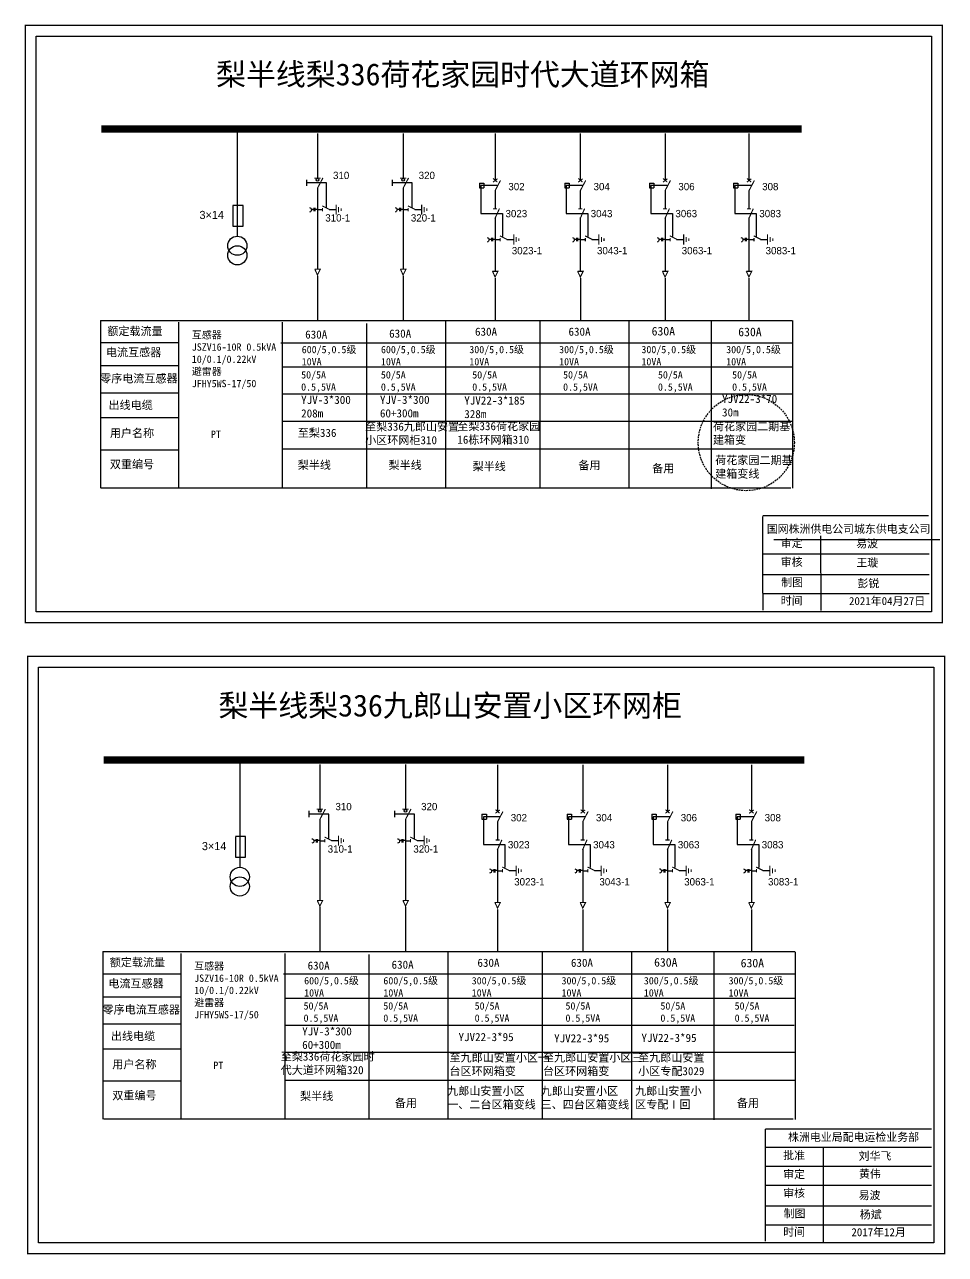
# Model space of a CAD drawing. Extents: x -1414 to -1025, y -1773 to -1515.
# Drawn here: x -1413.4 to -1287.4, y -1683.7 to -1515.5 of the extents above; entities that cross this region are included whole.
import ezdxf

# ---------------------------------------------------------------- set-up
doc = ezdxf.new("R2010")
doc.units = 0
doc.header["$LTSCALE"] = 0.774411
for name, pattern in [('ACAD_ISO02W100', [15, 12, -3]), ('CENTER', [50.8, 31.75, -6.35, 6.35, -6.35]), ('DASHED', [0.45, 0.3, -0.15])]:
    doc.linetypes.add(name, pattern=pattern)
doc.layers.get('0').update_dxf_attribs({"linetype": 'CONTINUOUS'})
doc.layers.add('2', color=7, linetype='CONTINUOUS')
doc.styles.add('hztxt_txtstyle_0.00_0_0', font='simkai.ttf')
doc.styles.add('hztxt_txtstyle_1.80_0_0', font='', dxfattribs={"height": 1.8, "bigfont": 'hztxt.shx'})
doc.styles.add('hztxt_txtstyle_2.70_0_0', font='', dxfattribs={"height": 2.7, "bigfont": 'hztxt.shx'})
doc.styles.add('字体', font='simkai_0.ttf', dxfattribs={"height": 2.5})
doc.styles.get('hztxt_txtstyle_1.80_0_0').set_extended_font_data('hztxt')
doc.styles.get('hztxt_txtstyle_2.70_0_0').set_extended_font_data('hztxt')

# ---------------------------------------------------------------- blocks, each defined once
blk = doc.blocks.new('JD')
for points in [[(-2, 0.2), (-2, -0.2), (2, 0.2), (2, -0.2)], [(1, -1.2), (1, -0.8), (-1, -1.2), (-1, -0.8)], [(-0.5, -1.8), (-0.5, -2.2), (0.5, -1.8), (0.5, -2.2)]]:
    blk.add_trace(points)

msp = doc.modelspace()

# ---------------------------------------------------------------- linework, layer by layer
at = {"color": 0}
for p, q in [((-1384.26, -1529.7), (-1384.26, -1544.38)), ((-1373.29, -1530.34), (-1373.29, -1536.45)), ((-1361.57, -1530.34), (-1361.57, -1536.45)), ((-1348.99, -1530.37), (-1348.99, -1536.79)), ((-1337.33, -1530.37), (-1337.33, -1536.79)), ((-1325.73, -1530.37), (-1325.73, -1536.79)), ((-1314.25, -1530.37), (-1314.25, -1536.79)), ((-1351.12, -1537.13), (-1350.52, -1537.13)), ((-1351.12, -1537.13), (-1351.12, -1537.8)), ((-1350.52, -1537.13), (-1350.52, -1537.8)), ((-1339.46, -1537.13), (-1338.86, -1537.13)), ((-1339.46, -1537.13), (-1339.46, -1537.8)), ((-1338.86, -1537.13), (-1338.86, -1537.8)), ((-1327.86, -1537.13), (-1327.26, -1537.13)), ((-1327.86, -1537.13), (-1327.86, -1537.8)), ((-1327.26, -1537.13), (-1327.26, -1537.8)), ((-1316.38, -1537.13), (-1315.78, -1537.13)), ((-1316.38, -1537.13), (-1316.38, -1537.8)), ((-1315.78, -1537.13), (-1315.78, -1537.8)), ((-1373.29, -1537.81), (-1373.29, -1548.91)), ((-1361.57, -1537.81), (-1361.57, -1548.91)), ((-1351.12, -1537.8), (-1350.52, -1537.8)), ((-1348.99, -1538.15), (-1348.99, -1540.62)), ((-1339.46, -1537.8), (-1338.86, -1537.8)), ((-1337.33, -1538.15), (-1337.33, -1540.62)), ((-1327.86, -1537.8), (-1327.26, -1537.8)), ((-1325.73, -1538.15), (-1325.73, -1540.62)), ((-1316.38, -1537.8), (-1315.78, -1537.8)), ((-1314.25, -1538.15), (-1314.25, -1540.62)), ((-1373.29, -1540.76), (-1372.6, -1540.76)), ((-1371.7, -1540.74), (-1370.76, -1540.74)), ((-1361.57, -1540.76), (-1360.88, -1540.76)), ((-1359.98, -1540.74), (-1359.04, -1540.74)), ((-1348.99, -1541.86), (-1348.99, -1549.17)), ((-1337.33, -1541.86), (-1337.33, -1549.17)), ((-1325.73, -1541.86), (-1325.73, -1549.17)), ((-1314.25, -1541.86), (-1314.25, -1549.17)), ((-1348.99, -1544.86), (-1348.29, -1544.86)), ((-1347.39, -1544.84), (-1346.45, -1544.84)), ((-1337.33, -1544.86), (-1336.64, -1544.86)), ((-1335.73, -1544.84), (-1334.79, -1544.84)), ((-1325.73, -1544.86), (-1325.04, -1544.86)), ((-1324.14, -1544.84), (-1323.19, -1544.84)), ((-1314.25, -1544.86), (-1313.56, -1544.86)), ((-1312.66, -1544.84), (-1311.72, -1544.84)), ((-1392.22, -1559.01), (-1402.92, -1559.01)), ((-1392.26, -1562.16), (-1402.96, -1562.16)), ((-1392.26, -1565.88), (-1402.96, -1565.88)), ((-1392.3, -1569.27), (-1403, -1569.27)), ((-1392.26, -1573.68), (-1402.96, -1573.68)), ((-1383.93, -1616.02), (-1383.93, -1630.71)), ((-1372.96, -1616.66), (-1372.96, -1622.78)), ((-1361.24, -1616.66), (-1361.24, -1622.78)), ((-1348.65, -1616.7), (-1348.65, -1623.11)), ((-1337, -1616.7), (-1337, -1623.11)), ((-1325.4, -1616.7), (-1325.4, -1623.11)), ((-1313.92, -1616.7), (-1313.92, -1623.11)), ((-1372.96, -1624.14), (-1372.96, -1635.24)), ((-1361.24, -1624.14), (-1361.24, -1635.24)), ((-1350.78, -1623.46), (-1350.18, -1623.46)), ((-1350.78, -1623.46), (-1350.78, -1624.13)), ((-1350.78, -1624.13), (-1350.18, -1624.13)), ((-1350.18, -1623.46), (-1350.18, -1624.13)), ((-1348.65, -1624.48), (-1348.65, -1626.95)), ((-1339.13, -1623.46), (-1338.53, -1623.46)), ((-1339.13, -1623.46), (-1339.13, -1624.13)), ((-1339.13, -1624.13), (-1338.53, -1624.13)), ((-1338.53, -1623.46), (-1338.53, -1624.13)), ((-1337, -1624.48), (-1337, -1626.95)), ((-1327.53, -1623.46), (-1326.93, -1623.46)), ((-1327.53, -1623.46), (-1327.53, -1624.13)), ((-1327.53, -1624.13), (-1326.93, -1624.13)), ((-1326.93, -1623.46), (-1326.93, -1624.13)), ((-1325.4, -1624.48), (-1325.4, -1626.95)), ((-1316.05, -1623.46), (-1315.45, -1623.46)), ((-1316.05, -1623.46), (-1316.05, -1624.13)), ((-1316.05, -1624.13), (-1315.45, -1624.13)), ((-1315.45, -1623.46), (-1315.45, -1624.13)), ((-1313.92, -1624.48), (-1313.92, -1626.95)), ((-1372.96, -1627.09), (-1372.27, -1627.09)), ((-1371.37, -1627.07), (-1370.43, -1627.07)), ((-1361.24, -1627.09), (-1360.55, -1627.09)), ((-1359.65, -1627.07), (-1358.71, -1627.07)), ((-1348.65, -1628.19), (-1348.65, -1635.5)), ((-1337, -1628.19), (-1337, -1635.5)), ((-1325.4, -1628.19), (-1325.4, -1635.5)), ((-1313.92, -1628.19), (-1313.92, -1635.5)), ((-1348.65, -1631.19), (-1347.96, -1631.19)), ((-1347.06, -1631.17), (-1346.12, -1631.17)), ((-1337, -1631.19), (-1336.3, -1631.19)), ((-1335.4, -1631.17), (-1334.46, -1631.17)), ((-1325.4, -1631.19), (-1324.71, -1631.19)), ((-1323.8, -1631.17), (-1322.86, -1631.17)), ((-1313.92, -1631.19), (-1313.23, -1631.19)), ((-1312.33, -1631.17), (-1311.39, -1631.17)), ((-1391.88, -1645.34), (-1402.59, -1645.34)), ((-1391.93, -1648.49), (-1402.63, -1648.49)), ((-1391.93, -1652.2), (-1402.63, -1652.2)), ((-1391.97, -1655.59), (-1402.67, -1655.59)), ((-1391.93, -1660), (-1402.63, -1660))]:
    msp.add_line(p, q, dxfattribs=at)
at = {"color": 0, "linetype": 'ACAD_ISO02W100'}
for p, q in [((-1348.69, -1537.48), (-1350.93, -1537.48)), ((-1350.93, -1537.48), (-1350.93, -1541.29)), ((-1337.03, -1537.48), (-1339.27, -1537.48)), ((-1339.27, -1537.48), (-1339.27, -1541.29)), ((-1325.43, -1537.48), (-1327.67, -1537.48)), ((-1327.67, -1537.48), (-1327.67, -1541.29)), ((-1313.95, -1537.48), (-1316.19, -1537.48)), ((-1316.19, -1537.48), (-1316.19, -1541.29)), ((-1350.93, -1541.29), (-1347.97, -1541.29)), ((-1347.97, -1541.29), (-1347.97, -1544.43)), ((-1339.27, -1541.29), (-1336.31, -1541.29)), ((-1336.31, -1541.29), (-1336.31, -1544.43)), ((-1327.67, -1541.29), (-1324.71, -1541.29)), ((-1324.71, -1541.29), (-1324.71, -1544.43)), ((-1316.19, -1541.29), (-1313.24, -1541.29)), ((-1313.24, -1541.29), (-1313.24, -1544.43)), ((-1348.35, -1623.81), (-1350.59, -1623.81)), ((-1350.59, -1623.81), (-1350.59, -1627.62)), ((-1336.7, -1623.81), (-1338.94, -1623.81)), ((-1338.94, -1623.81), (-1338.94, -1627.62)), ((-1325.1, -1623.81), (-1327.34, -1623.81)), ((-1327.34, -1623.81), (-1327.34, -1627.62)), ((-1313.62, -1623.81), (-1315.86, -1623.81)), ((-1315.86, -1623.81), (-1315.86, -1627.62)), ((-1350.59, -1627.62), (-1347.64, -1627.62)), ((-1347.64, -1627.62), (-1347.64, -1630.76)), ((-1338.94, -1627.62), (-1335.98, -1627.62)), ((-1335.98, -1627.62), (-1335.98, -1630.76)), ((-1327.34, -1627.62), (-1324.38, -1627.62)), ((-1324.38, -1627.62), (-1324.38, -1630.76)), ((-1315.86, -1627.62), (-1312.91, -1627.62)), ((-1312.91, -1627.62), (-1312.91, -1630.76))]:
    msp.add_line(p, q, dxfattribs=at)
at = {"color": 0, "linetype": 'CENTER'}
for p, q in [((-1373.29, -1549.81), (-1373.29, -1555.95)), ((-1361.57, -1549.81), (-1361.57, -1555.95)), ((-1348.98, -1550.15), (-1348.98, -1555.91)), ((-1337.32, -1550.15), (-1337.32, -1555.91)), ((-1325.73, -1550.15), (-1325.73, -1555.91)), ((-1314.25, -1550.15), (-1314.25, -1555.91)), ((-1372.96, -1636.14), (-1372.96, -1642.27)), ((-1361.24, -1636.14), (-1361.24, -1642.27)), ((-1348.65, -1636.48), (-1348.65, -1642.24)), ((-1336.99, -1636.48), (-1336.99, -1642.24)), ((-1325.39, -1636.48), (-1325.39, -1642.24)), ((-1313.92, -1636.48), (-1313.92, -1642.24))]:
    msp.add_line(p, q, dxfattribs=at)
at = {"color": 0, "linetype": 'Continuous'}
for p, q in [((-1402.98, -1555.93), (-1308.32, -1555.93)), ((-1402.94, -1578.87), (-1402.94, -1555.93)), ((-1308.27, -1555.95), (-1308.27, -1578.89)), ((-1392.31, -1556.18), (-1392.31, -1578.87)), ((-1378.11, -1556.18), (-1378.11, -1578.87)), ((-1366.59, -1556.33), (-1366.59, -1578.86)), ((-1355.76, -1555.98), (-1355.76, -1578.87)), ((-1342.87, -1555.98), (-1342.87, -1578.87)), ((-1330.67, -1555.99), (-1330.67, -1578.89)), ((-1319.4, -1556.07), (-1319.4, -1578.96)), ((-1378.28, -1559), (-1308.29, -1559)), ((-1378.11, -1562.29), (-1308.27, -1562.29)), ((-1378.11, -1565.97), (-1308.38, -1565.97)), ((-1378.11, -1569.7), (-1308.19, -1569.7)), ((-1378.11, -1573.5), (-1308.29, -1573.5)), ((-1308.53, -1578.87), (-1402.87, -1578.87)), ((-1310.86, -1585.87), (-1288.11, -1585.87)), ((-1304.48, -1585.37), (-1304.43, -1595.62)), ((-1312.33, -1587.87), (-1289.58, -1587.87)), ((-1312.33, -1590.7), (-1289.58, -1590.7)), ((-1312.33, -1593.29), (-1289.58, -1593.29)), ((-1402.65, -1642.26), (-1307.99, -1642.26)), ((-1402.61, -1665.2), (-1402.61, -1642.26)), ((-1391.98, -1642.51), (-1391.98, -1665.2)), ((-1377.77, -1642.51), (-1377.77, -1665.2)), ((-1366.26, -1642.66), (-1366.26, -1665.18)), ((-1355.43, -1642.3), (-1355.43, -1665.2)), ((-1342.54, -1642.3), (-1342.54, -1665.2)), ((-1330.33, -1642.32), (-1330.33, -1665.21)), ((-1319.07, -1642.4), (-1319.07, -1665.29)), ((-1307.93, -1642.27), (-1307.93, -1665.22)), ((-1377.95, -1645.32), (-1307.96, -1645.32)), ((-1377.77, -1648.62), (-1307.93, -1648.62)), ((-1377.77, -1652.3), (-1308.05, -1652.3)), ((-1377.77, -1656.03), (-1307.86, -1656.03)), ((-1377.77, -1659.83), (-1307.96, -1659.83)), ((-1308.2, -1665.2), (-1402.54, -1665.2)), ((-1312, -1669.01), (-1289.25, -1669.01)), ((-1304.1, -1669.01), (-1304.1, -1681.94)), ((-1312, -1671.61), (-1289.25, -1671.61)), ((-1312, -1674.2), (-1289.25, -1674.2)), ((-1312, -1677.02), (-1289.25, -1677.02)), ((-1312, -1679.62), (-1289.25, -1679.62))]:
    msp.add_line(p, q, dxfattribs=at)
at = {"color": 0, "linetype": 'Continuous', "const_width": 0.182}
for points in [[(-1413.27, -1515.55), (-1287.79, -1515.55), (-1287.79, -1597.26), (-1413.27, -1597.26)], [(-1412.94, -1601.88), (-1287.46, -1601.88), (-1287.46, -1683.58), (-1412.94, -1683.58)]]:
    msp.add_lwpolyline(points, close=True, dxfattribs=at)
at = {"color": 0, "linetype": 'Continuous'}
for points in [[(-1411.8, -1517.03), (-1289.27, -1517.03), (-1289.27, -1595.78), (-1411.8, -1595.78)], [(-1411.46, -1603.36), (-1288.93, -1603.36), (-1288.93, -1682.11), (-1411.46, -1682.11)]]:
    msp.add_lwpolyline(points, close=True, dxfattribs=at)
at = {"color": 0}
for points, const_width in [([(-1402.87, -1529.73), (-1307.02, -1529.73)], 0.998), ([(-1373.73, -1536.47), (-1372.85, -1536.47)], 0.15), ([(-1373.29, -1537.85), (-1372.54, -1536.43)], 0.15), ([(-1362.01, -1536.47), (-1361.13, -1536.47)], 0.15), ([(-1361.57, -1537.85), (-1360.82, -1536.43)], 0.15), ([(-1349.26, -1536.51), (-1348.68, -1537)], 0.15), ([(-1349.27, -1537.01), (-1348.66, -1536.55)], 0.15), ([(-1348.99, -1538.19), (-1348.24, -1536.77)], 0.15), ([(-1337.61, -1537.01), (-1337, -1536.55)], 0.15), ([(-1337.61, -1536.51), (-1337.02, -1537)], 0.15), ([(-1337.33, -1538.19), (-1336.58, -1536.77)], 0.15), ([(-1326.01, -1537.01), (-1325.41, -1536.55)], 0.15), ([(-1326.01, -1536.51), (-1325.42, -1537)], 0.15), ([(-1325.73, -1538.19), (-1324.98, -1536.77)], 0.15), ([(-1314.53, -1536.51), (-1313.95, -1537)], 0.15), ([(-1314.54, -1537.01), (-1313.93, -1536.55)], 0.15), ([(-1314.25, -1538.19), (-1313.5, -1536.77)], 0.15), ([(-1372.64, -1540.26), (-1371.64, -1540.76)], 0.15), ([(-1372.6, -1540.53), (-1372.6, -1540.99)], 0.15), ([(-1360.92, -1540.26), (-1359.92, -1540.76)], 0.15), ([(-1360.88, -1540.53), (-1360.88, -1540.99)], 0.15), ([(-1349.25, -1540.66), (-1348.7, -1540.66)], 0.15), ([(-1349.02, -1542.04), (-1348.39, -1540.63)], 0.15), ([(-1337.6, -1540.66), (-1337.04, -1540.66)], 0.15), ([(-1337.36, -1542.04), (-1336.73, -1540.63)], 0.15), ([(-1326, -1540.66), (-1325.44, -1540.66)], 0.15), ([(-1325.76, -1542.04), (-1325.13, -1540.63)], 0.15), ([(-1314.52, -1540.66), (-1313.97, -1540.66)], 0.15), ([(-1314.28, -1542.04), (-1313.65, -1540.63)], 0.15), ([(-1348.33, -1544.36), (-1347.33, -1544.86)], 0.15), ([(-1348.29, -1544.63), (-1348.29, -1545.09)], 0.15), ([(-1336.67, -1544.36), (-1335.68, -1544.86)], 0.15), ([(-1336.64, -1544.63), (-1336.64, -1545.09)], 0.15), ([(-1325.08, -1544.36), (-1324.08, -1544.86)], 0.15), ([(-1325.04, -1544.63), (-1325.04, -1545.09)], 0.15), ([(-1313.6, -1544.36), (-1312.6, -1544.86)], 0.15), ([(-1313.56, -1544.63), (-1313.56, -1545.09)], 0.15), ([(-1373.66, -1548.93), (-1372.9, -1548.93), (-1373.29, -1549.71), (-1373.65, -1548.92)], 0.15), ([(-1361.94, -1548.93), (-1361.18, -1548.93), (-1361.57, -1549.71), (-1361.93, -1548.92)], 0.15), ([(-1349.35, -1549.21), (-1348.59, -1549.21), (-1348.98, -1549.99), (-1349.34, -1549.2)], 0.15), ([(-1337.7, -1549.21), (-1336.93, -1549.21), (-1337.32, -1549.99), (-1337.69, -1549.2)], 0.15), ([(-1326.1, -1549.21), (-1325.34, -1549.21), (-1325.73, -1549.99), (-1326.09, -1549.2)], 0.15), ([(-1314.62, -1549.21), (-1313.86, -1549.21), (-1314.25, -1549.99), (-1314.61, -1549.2)], 0.15), ([(-1402.53, -1616.06), (-1306.69, -1616.06)], 0.998), ([(-1373.4, -1622.79), (-1372.52, -1622.79)], 0.15), ([(-1372.96, -1624.18), (-1372.21, -1622.76)], 0.15), ([(-1361.68, -1622.79), (-1360.8, -1622.79)], 0.15), ([(-1361.24, -1624.18), (-1360.49, -1622.76)], 0.15), ([(-1348.93, -1622.84), (-1348.35, -1623.33)], 0.15), ([(-1348.94, -1623.34), (-1348.33, -1622.88)], 0.15), ([(-1348.65, -1624.51), (-1347.9, -1623.09)], 0.15), ([(-1337.28, -1623.34), (-1336.67, -1622.88)], 0.15), ([(-1337.27, -1622.84), (-1336.69, -1623.33)], 0.15), ([(-1337, -1624.51), (-1336.25, -1623.09)], 0.15), ([(-1325.68, -1623.34), (-1325.07, -1622.88)], 0.15), ([(-1325.68, -1622.84), (-1325.09, -1623.33)], 0.15), ([(-1325.4, -1624.51), (-1324.65, -1623.09)], 0.15), ([(-1314.2, -1622.84), (-1313.61, -1623.33)], 0.15), ([(-1314.21, -1623.34), (-1313.6, -1622.88)], 0.15), ([(-1313.92, -1624.51), (-1313.17, -1623.09)], 0.15), ([(-1372.31, -1626.59), (-1371.31, -1627.09)], 0.15), ([(-1360.59, -1626.59), (-1359.59, -1627.09)], 0.15), ([(-1372.27, -1626.86), (-1372.27, -1627.32)], 0.15), ([(-1360.55, -1626.86), (-1360.55, -1627.32)], 0.15), ([(-1348.92, -1626.99), (-1348.37, -1626.99)], 0.15), ([(-1348.68, -1628.37), (-1348.05, -1626.96)], 0.15), ([(-1337.26, -1626.99), (-1336.71, -1626.99)], 0.15), ([(-1337.03, -1628.37), (-1336.4, -1626.96)], 0.15), ([(-1325.67, -1626.99), (-1325.11, -1626.99)], 0.15), ([(-1325.43, -1628.37), (-1324.8, -1626.96)], 0.15), ([(-1314.19, -1626.99), (-1313.63, -1626.99)], 0.15), ([(-1313.95, -1628.37), (-1313.32, -1626.96)], 0.15), ([(-1348, -1630.69), (-1347, -1631.19)], 0.15), ([(-1347.96, -1630.96), (-1347.96, -1631.42)], 0.15), ([(-1336.34, -1630.69), (-1335.34, -1631.19)], 0.15), ([(-1336.3, -1630.96), (-1336.3, -1631.42)], 0.15), ([(-1324.74, -1630.69), (-1323.75, -1631.19)], 0.15), ([(-1324.71, -1630.96), (-1324.71, -1631.42)], 0.15), ([(-1313.27, -1630.69), (-1312.27, -1631.19)], 0.15), ([(-1313.23, -1630.96), (-1313.23, -1631.42)], 0.15), ([(-1373.33, -1635.26), (-1372.57, -1635.26), (-1372.96, -1636.03), (-1373.32, -1635.25)], 0.15), ([(-1361.61, -1635.26), (-1360.85, -1635.26), (-1361.24, -1636.03), (-1361.6, -1635.25)], 0.15), ([(-1349.02, -1635.54), (-1348.26, -1635.54), (-1348.65, -1636.31), (-1349.01, -1635.53)], 0.15), ([(-1337.36, -1635.54), (-1336.6, -1635.54), (-1336.99, -1636.31), (-1337.35, -1635.53)], 0.15), ([(-1325.77, -1635.54), (-1325, -1635.54), (-1325.39, -1636.31), (-1325.76, -1635.53)], 0.15), ([(-1314.29, -1635.54), (-1313.53, -1635.54), (-1313.92, -1636.31), (-1314.28, -1635.53)], 0.15)]:
    msp.add_lwpolyline(points, dxfattribs=dict(at, const_width=const_width))
for points in [[(-1374.8, -1536.69), (-1374.8, -1537.53)], [(-1363.08, -1536.69), (-1363.08, -1537.53)], [(-1384.85, -1540.22), (-1384.85, -1543.02), (-1383.47, -1543.02), (-1383.47, -1540.19), (-1384.85, -1540.19)], [(-1373.8, -1540.75), (-1374.11, -1540.75)], [(-1373.8, -1540.54), (-1373.8, -1541)], [(-1373.66, -1540.54), (-1373.66, -1541)], [(-1373.29, -1540.75), (-1373.66, -1540.75)], [(-1362.08, -1540.75), (-1362.39, -1540.75)], [(-1362.08, -1540.54), (-1362.08, -1541)], [(-1361.94, -1540.54), (-1361.94, -1541)], [(-1361.57, -1540.75), (-1361.94, -1540.75)], [(-1349.49, -1544.85), (-1349.8, -1544.85)], [(-1349.49, -1544.64), (-1349.49, -1545.1)], [(-1349.35, -1544.64), (-1349.35, -1545.1)], [(-1348.99, -1544.85), (-1349.35, -1544.85)], [(-1337.83, -1544.85), (-1338.15, -1544.85)], [(-1337.83, -1544.64), (-1337.83, -1545.1)], [(-1337.69, -1544.64), (-1337.69, -1545.1)], [(-1337.33, -1544.85), (-1337.69, -1544.85)], [(-1326.23, -1544.85), (-1326.55, -1544.85)], [(-1326.23, -1544.64), (-1326.23, -1545.1)], [(-1326.09, -1544.64), (-1326.09, -1545.1)], [(-1325.73, -1544.85), (-1326.09, -1544.85)], [(-1314.76, -1544.85), (-1315.07, -1544.85)], [(-1314.76, -1544.64), (-1314.76, -1545.1)], [(-1314.62, -1544.64), (-1314.62, -1545.1)], [(-1314.25, -1544.85), (-1314.62, -1544.85)], [(-1374.47, -1623.02), (-1374.47, -1623.86)], [(-1362.75, -1623.02), (-1362.75, -1623.86)], [(-1384.52, -1626.55), (-1384.52, -1629.35), (-1383.14, -1629.35), (-1383.14, -1626.52), (-1384.52, -1626.52)], [(-1373.46, -1627.08), (-1373.78, -1627.08)], [(-1373.46, -1626.87), (-1373.46, -1627.32)], [(-1373.32, -1626.87), (-1373.32, -1627.32)], [(-1372.96, -1627.08), (-1373.32, -1627.08)], [(-1361.75, -1627.08), (-1362.06, -1627.08)], [(-1361.75, -1626.87), (-1361.75, -1627.32)], [(-1361.6, -1626.87), (-1361.6, -1627.32)], [(-1361.24, -1627.08), (-1361.6, -1627.08)], [(-1349.16, -1631.18), (-1349.47, -1631.18)], [(-1349.16, -1630.97), (-1349.16, -1631.43)], [(-1349.02, -1630.97), (-1349.02, -1631.43)], [(-1348.65, -1631.18), (-1349.02, -1631.18)], [(-1337.5, -1631.18), (-1337.81, -1631.18)], [(-1337.5, -1630.97), (-1337.5, -1631.43)], [(-1337.36, -1630.97), (-1337.36, -1631.43)], [(-1337, -1631.18), (-1337.36, -1631.18)], [(-1325.9, -1631.18), (-1326.22, -1631.18)], [(-1325.9, -1630.97), (-1325.9, -1631.43)], [(-1325.76, -1630.97), (-1325.76, -1631.43)], [(-1325.4, -1631.18), (-1325.76, -1631.18)], [(-1314.42, -1631.18), (-1314.74, -1631.18)], [(-1314.42, -1630.97), (-1314.42, -1631.43)], [(-1314.28, -1630.97), (-1314.28, -1631.43)], [(-1313.92, -1631.18), (-1314.28, -1631.18)]]:
    msp.add_lwpolyline(points, dxfattribs=at)
at = {"color": 0, "linetype": 'ACAD_ISO02W100'}
for points in [[(-1372.06, -1540.52), (-1372.06, -1537.11), (-1374.8, -1537.11)], [(-1360.35, -1540.52), (-1360.35, -1537.11), (-1363.08, -1537.11)], [(-1371.73, -1626.85), (-1371.73, -1623.44), (-1374.47, -1623.44)], [(-1360.01, -1626.85), (-1360.01, -1623.44), (-1362.75, -1623.44)]]:
    msp.add_lwpolyline(points, dxfattribs=at)
at = {"color": 0}
for points in [[(-1374.38, -1540.49, -0.877934), (-1374.37, -1541.1)], [(-1362.66, -1540.49, -0.877934), (-1362.65, -1541.1)], [(-1350.07, -1544.6, -0.877934), (-1350.06, -1545.2)], [(-1338.41, -1544.6, -0.877934), (-1338.4, -1545.2)], [(-1326.82, -1544.6, -0.877934), (-1326.81, -1545.2)], [(-1315.34, -1544.6, -0.877934), (-1315.33, -1545.2)], [(-1374.05, -1626.82, -0.877934), (-1374.04, -1627.43)], [(-1362.33, -1626.82, -0.877934), (-1362.32, -1627.43)], [(-1349.74, -1630.93, -0.877934), (-1349.73, -1631.53)], [(-1338.08, -1630.93, -0.877934), (-1338.07, -1631.53)], [(-1326.49, -1630.93, -0.877934), (-1326.47, -1631.53)], [(-1315.01, -1630.93, -0.877934), (-1315, -1631.53)]]:
    msp.add_lwpolyline(points, format="xyb", dxfattribs=at)
at = {"color": 0, "linetype": 'Continuous', "const_width": 0.182}
for points in [[(-1312.39, -1582.63), (-1289.64, -1582.63)], [(-1312.39, -1582.72), (-1312.34, -1595.57)], [(-1312, -1666.53), (-1312.01, -1681.9)], [(-1312, -1666.53), (-1289.25, -1666.53)]]:
    msp.add_lwpolyline(points, dxfattribs=at)
at = {"color": 0}
for centre in [(-1373.29, -1536.68), (-1361.57, -1536.68), (-1372.96, -1623.01), (-1361.24, -1623.01)]:
    msp.add_circle(centre, 0.192, dxfattribs=at)
at = {"color": 1, "linetype": 'DASHED'}
msp.add_circle((-1314.61, -1572.64), 6.58, dxfattribs=at)
at = {"layer": '2', "color": 0}
for centre in [(-1384.25, -1545.71), (-1384.25, -1547.02), (-1383.92, -1632.04), (-1383.92, -1633.35)]:
    msp.add_circle(centre, 1.31, dxfattribs=at)

# ---------------------------------------------------------------- block references
at = {"color": 0, "xscale": 0.3494655254594363, "yscale": 0.3494655254594363, "zscale": 0.3494655254595134, "rotation": 90}
for p in [(-1370.74, -1540.77), (-1359.03, -1540.77), (-1346.44, -1544.87), (-1334.78, -1544.87), (-1323.18, -1544.87), (-1311.7, -1544.87), (-1370.41, -1627.09), (-1358.69, -1627.09), (-1346.11, -1631.2), (-1334.45, -1631.2), (-1322.85, -1631.2), (-1311.37, -1631.2)]:
    msp.add_blockref('JD', p, dxfattribs=at)

# ---------------------------------------------------------------- texts
at = {"color": 0, "style": 'hztxt_txtstyle_1.80_0_0'}
for s, p in [('310', (-1371.16, -1536.59)), ('320', (-1359.44, -1536.59)), ('302', (-1347.17, -1538.12)), ('304', (-1335.51, -1538.12)), ('306', (-1323.91, -1538.12)), ('308', (-1312.44, -1538.12)), ('3023', (-1347.56, -1541.81)), ('3043', (-1335.9, -1541.81)), ('3063', (-1324.31, -1541.81)), ('3083', (-1312.83, -1541.81)), ('310-1', (-1372.22, -1542.4)), ('320-1', (-1360.51, -1542.4)), ('3023-1', (-1346.7, -1546.88)), ('3043-1', (-1335.04, -1546.88)), ('3063-1', (-1323.45, -1546.88)), ('3083-1', (-1311.97, -1546.88)), ('310', (-1370.83, -1622.92)), ('320', (-1359.11, -1622.92)), ('302', (-1346.84, -1624.44)), ('304', (-1335.18, -1624.44)), ('306', (-1323.58, -1624.44)), ('308', (-1312.1, -1624.44)), ('310-1', (-1371.89, -1628.72)), ('320-1', (-1360.17, -1628.72)), ('3023', (-1347.23, -1628.14)), ('3043', (-1335.57, -1628.14)), ('3063', (-1323.98, -1628.14)), ('3083', (-1312.5, -1628.14)), ('3023-1', (-1346.37, -1633.21)), ('3043-1', (-1334.71, -1633.21)), ('3063-1', (-1323.11, -1633.21)), ('3083-1', (-1311.64, -1633.21))]:
    msp.add_text(s, height=0.998, dxfattribs=at).set_placement(p)
at = {"color": 0, "linetype": 'Continuous', "style": 'hztxt_txtstyle_2.70_0_0'}
for p in [(-1389.43, -1542.05), (-1389.1, -1628.38)]:
    msp.add_text('3×14', height=1.109, dxfattribs=at).set_placement(p)
at = {"color": 0, "linetype": 'Continuous', "attachment_point": 1}
for s, insert, char_height, width, style in [('{\\fSimSun|b0|i0|c134|p2;梨半线梨336荷花家园时代大道环网箱}', (-1387.16, -1520.77), 3, 80.4201, '字体'), ('{\\fSimSun|b0|i0|c134|p2;额定载流量}', (-1402.04, -1556.84), 1.1094, 17.8852, 'hztxt_txtstyle_2.70_0_0'), ('\\A1;{\\fSimSun|b0|i0|c134|p2;互感器\\PJSZV16-10R 0.5kVA\\P10/0.1/0.22kV\\P避雷器\\PJFHY5WS-17/50}', (-1390.48, -1557.4), 0.9985, 18.4113, 'hztxt_txtstyle_2.70_0_0'), ('{\\fSimSun|b0|i0|c134|p2;630A}', (-1374.97, -1557.3), 1.1094, 17.8852, 'hztxt_txtstyle_2.70_0_0'), ('{\\fSimSun|b0|i0|c134|p2;630A}', (-1363.48, -1557.17), 1.1094, 17.8852, 'hztxt_txtstyle_2.70_0_0'), ('{\\fSimSun|b0|i0|c134|p2;630A}', (-1351.73, -1556.91), 1.1094, 17.8852, 'hztxt_txtstyle_2.70_0_0'), ('{\\fSimSun|b0|i0|c134|p2;630A}', (-1338.94, -1556.91), 1.1094, 17.8852, 'hztxt_txtstyle_2.70_0_0'), ('{\\fSimSun|b0|i0|c134|p2;630A}', (-1327.56, -1556.81), 1.1757, 9.454, 'hztxt_txtstyle_0.00_0_0'), ('{\\fSimSun|b0|i0|c134|p2;630A}', (-1315.71, -1556.91), 1.1757, 9.454, 'hztxt_txtstyle_0.00_0_0'), ('\\A1;{\\fSimSun|b0|i0|c134|p2;600/5,0.5级\\P10VA}', (-1375.44, -1559.41), 0.9985, 18.4113, 'hztxt_txtstyle_2.70_0_0'), ('\\A1;{\\fSimSun|b0|i0|c134|p2;600/5,0.5级\\P10VA}', (-1364.6, -1559.41), 0.9985, 18.4113, 'hztxt_txtstyle_2.70_0_0'), ('\\A1;{\\fSimSun|b0|i0|c134|p2;300/5,0.5级\\P10VA}', (-1352.51, -1559.41), 0.9985, 18.4113, 'hztxt_txtstyle_2.70_0_0'), ('\\A1;{\\fSimSun|b0|i0|c134|p2;300/5,0.5级\\P10VA}', (-1340.22, -1559.41), 0.9985, 18.4113, 'hztxt_txtstyle_2.70_0_0'), ('\\A1;{\\fSimSun|b0|i0|c134|p2;300/5,0.5级\\P10VA}', (-1328.96, -1559.41), 0.9985, 18.4113, 'hztxt_txtstyle_2.70_0_0'), ('\\A1;{\\fSimSun|b0|i0|c134|p2;300/5,0.5级\\P10VA}', (-1317.36, -1559.41), 0.9985, 18.4113, 'hztxt_txtstyle_2.70_0_0'), ('{\\fSimSun|b0|i0|c134|p2;电流互感器}', (-1402.23, -1559.73), 1.1094, 17.8852, 'hztxt_txtstyle_2.70_0_0'), ('{\\fSimSun|b0|i0|c134|p2;零序电流互感器}', (-1403.02, -1563.31), 1.1094, 17.8852, 'hztxt_txtstyle_2.70_0_0'), ('{\\fSimSun|b0|i0|c134|p2;50/5A\\P0.5,5VA}', (-1375.52, -1562.87), 0.9985, 17.8852, 'hztxt_txtstyle_2.70_0_0'), ('{\\fSimSun|b0|i0|c134|p2;50/5A\\P0.5,5VA}', (-1364.61, -1562.87), 0.9985, 17.8852, 'hztxt_txtstyle_2.70_0_0'), ('{\\fSimSun|b0|i0|c134|p2;50/5A\\P0.5,5VA}', (-1352.11, -1562.87), 0.9985, 17.8852, 'hztxt_txtstyle_2.70_0_0'), ('{\\fSimSun|b0|i0|c134|p2;50/5A\\P0.5,5VA}', (-1339.68, -1562.87), 0.9985, 17.8852, 'hztxt_txtstyle_2.70_0_0'), ('{\\fSimSun|b0|i0|c134|p2;50/5A\\P0.5,5VA}', (-1326.7, -1562.87), 0.9985, 17.8852, 'hztxt_txtstyle_2.70_0_0'), ('{\\fSimSun|b0|i0|c134|p2;50/5A\\P0.5,5VA}', (-1316.55, -1562.87), 0.9985, 17.8852, 'hztxt_txtstyle_2.70_0_0'), ('{\\fSimSun|b0|i0|c134|p2;YJV22-3*70 \\P30m}', (-1317.93, -1566.1), 1.1094, 17.8852, 'hztxt_txtstyle_2.70_0_0'), ('{\\fSimSun|b0|i0|c134|p2;出线电缆}', (-1401.88, -1566.95), 1.1094, 17.8852, 'hztxt_txtstyle_2.70_0_0'), ('{\\fSimSun|b0|i0|c134|p2;YJV-3*300 \\P208m}', (-1375.52, -1566.24), 1.1094, 17.8852, 'hztxt_txtstyle_2.70_0_0'), ('{\\fSimSun|b0|i0|c134|p2;YJV-3*300 \\P60+300m}', (-1364.74, -1566.23), 1.1094, 17.8852, 'hztxt_txtstyle_2.70_0_0'), ('{\\fSimSun|b0|i0|c134|p2;YJV22-3*185 \\P328m}', (-1353.2, -1566.33), 1.1094, 17.8852, 'hztxt_txtstyle_2.70_0_0'), ('{\\fSimSun|b0|i0|c134|p2;用户名称}', (-1401.69, -1570.79), 1.1094, 17.8852, 'hztxt_txtstyle_2.70_0_0'), ('{\\fSimSun|b0|i0|c134|p2;PT}', (-1387.87, -1570.99), 1.0024, 7.7986, 'hztxt_txtstyle_0.00_0_0'), ('{\\fSimSun|b0|i0|c134|p2;至梨336}', (-1375.98, -1570.75), 1.1094, 13.2313, 'hztxt_txtstyle_2.70_0_0'), ('{\\fSimSun|b0|i0|c134|p2;至梨336九郎山安置小区环网柜310}', (-1366.76, -1569.9), 1.1094, 13.2313, 'hztxt_txtstyle_2.70_0_0'), ('{\\fSimSun|b0|i0|c134|p2;至梨336荷花家园16栋环网箱310}', (-1354.15, -1569.83), 1.1094, 11.9825, 'hztxt_txtstyle_2.70_0_0'), ('{\\fSimSun|b0|i0|c134|p2;荷花家园二期基建箱变}', (-1319.18, -1569.86), 1.1094, 11.9825, 'hztxt_txtstyle_2.70_0_0'), ('{\\fSimSun|b0|i0|c134|p2;荷花家园二期基建箱变线}', (-1318.87, -1574.49), 1.1094, 11.4461, 'hztxt_txtstyle_2.70_0_0'), ('{\\fSimSun|b0|i0|c134|p2;双重编号}', (-1401.69, -1575.05), 1.1094, 17.8852, 'hztxt_txtstyle_2.70_0_0'), ('{\\fSimSun|b0|i0|c134|p2;梨半线}', (-1375.99, -1575.14), 1.1094, 17.8852, 'hztxt_txtstyle_2.70_0_0'), ('{\\fSimSun|b0|i0|c134|p2;梨半线}', (-1363.56, -1575.17), 1.1094, 17.8852, 'hztxt_txtstyle_2.70_0_0'), ('{\\fSimSun|b0|i0|c134|p2;梨半线}', (-1352.06, -1575.33), 1.1094, 17.8852, 'hztxt_txtstyle_2.70_0_0'), ('{\\fSimSun|b0|i0|c134|p2;备用}', (-1337.59, -1575.18), 1.1094, 17.8852, 'hztxt_txtstyle_2.70_0_0'), ('{\\fSimSun|b0|i0|c134|p2;备用}', (-1327.49, -1575.61), 1.1094, 17.8852, 'hztxt_txtstyle_2.70_0_0'), ('国网株洲供电公司城东供电支公司', (-1311.81, -1583.9), 1.0944, 29.9201, '字体'), ('\\f\uffbfﾬￌﾣﾤ_GB2312|b0|i0|c134|p49;审定', (-1309.89, -1585.85), 1.0944, 8.5588, '字体'), ('易波', (-1299.57, -1585.89), 1.094, 8.5588, '字体'), ('\\f\uffbfﾬￌﾣﾤ_GB2312|b0|i0|c134|p49;审核', (-1309.89, -1588.42), 1.0944, 8.5588, '字体'), ('王璇', (-1299.54, -1588.5), 1.094, 8.5588, '字体'), ('\\f\uffbfﾬￌﾣﾤ_GB2312|b0|i0|c134|p49;制图', (-1309.83, -1591.2), 1.0944, 8.5588, '字体'), ('{\\fSimSun|b0|i0|c134|p2;彭锐}', (-1299.41, -1591.35), 1.0944, 8.5588, '字体'), ('\\f\uffbfﾬￌﾣﾤ_GB2312|b0|i0|c134|p49;时间', (-1309.89, -1593.71), 1.0944, 8.5588, '字体'), ('2021{\\fSimSun|b0|i0|c134|p2;年}04{\\fSimSun|b0|i0|c134|p2;月27日}', (-1300.56, -1593.76), 1.0944, 16.0081, '字体'), ('{\\fSimSun|b0|i0|c134|p2;梨半线梨336九郎山安置小区环网柜}', (-1386.83, -1607.1), 3, 80.4201, '字体'), ('{\\fSimSun|b0|i0|c134|p2;额定载流量}', (-1401.7, -1643.17), 1.1094, 17.8852, 'hztxt_txtstyle_2.70_0_0'), ('{\\fSimSun|b0|i0|c134|p2;630A}', (-1351.4, -1643.23), 1.1094, 17.8852, 'hztxt_txtstyle_2.70_0_0'), ('{\\fSimSun|b0|i0|c134|p2;630A}', (-1338.61, -1643.23), 1.1094, 17.8852, 'hztxt_txtstyle_2.70_0_0'), ('{\\fSimSun|b0|i0|c134|p2;630A}', (-1327.23, -1643.14), 1.1757, 9.454, 'hztxt_txtstyle_0.00_0_0'), ('{\\fSimSun|b0|i0|c134|p2;630A}', (-1315.38, -1643.23), 1.1757, 9.454, 'hztxt_txtstyle_0.00_0_0'), ('\\A1;{\\fSimSun|b0|i0|c134|p2;互感器\\PJSZV16-10R 0.5kVA\\P10/0.1/0.22kV\\P避雷器\\PJFHY5WS-17/50}', (-1390.15, -1643.73), 0.9985, 18.4113, 'hztxt_txtstyle_2.70_0_0'), ('{\\fSimSun|b0|i0|c134|p2;630A}', (-1374.64, -1643.62), 1.1094, 17.8852, 'hztxt_txtstyle_2.70_0_0'), ('{\\fSimSun|b0|i0|c134|p2;630A}', (-1363.15, -1643.49), 1.1094, 17.8852, 'hztxt_txtstyle_2.70_0_0'), ('{\\fSimSun|b0|i0|c134|p2;电流互感器}', (-1401.9, -1646.06), 1.1094, 17.8852, 'hztxt_txtstyle_2.70_0_0'), ('\\A1;{\\fSimSun|b0|i0|c134|p2;600/5,0.5级\\P10VA}', (-1375.11, -1645.74), 0.9985, 18.4113, 'hztxt_txtstyle_2.70_0_0'), ('\\A1;{\\fSimSun|b0|i0|c134|p2;600/5,0.5级\\P10VA}', (-1364.27, -1645.74), 0.9985, 18.4113, 'hztxt_txtstyle_2.70_0_0'), ('\\A1;{\\fSimSun|b0|i0|c134|p2;300/5,0.5级\\P10VA}', (-1352.18, -1645.74), 0.9985, 18.4113, 'hztxt_txtstyle_2.70_0_0'), ('\\A1;{\\fSimSun|b0|i0|c134|p2;300/5,0.5级\\P10VA}', (-1339.89, -1645.74), 0.9985, 18.4113, 'hztxt_txtstyle_2.70_0_0'), ('\\A1;{\\fSimSun|b0|i0|c134|p2;300/5,0.5级\\P10VA}', (-1328.63, -1645.74), 0.9985, 18.4113, 'hztxt_txtstyle_2.70_0_0'), ('\\A1;{\\fSimSun|b0|i0|c134|p2;300/5,0.5级\\P10VA}', (-1317.03, -1645.74), 0.9985, 18.4113, 'hztxt_txtstyle_2.70_0_0'), ('{\\fSimSun|b0|i0|c134|p2;零序电流互感器}', (-1402.69, -1649.63), 1.1094, 17.8852, 'hztxt_txtstyle_2.70_0_0'), ('{\\fSimSun|b0|i0|c134|p2;50/5A\\P0.5,5VA}', (-1375.19, -1649.19), 0.9985, 17.8852, 'hztxt_txtstyle_2.70_0_0'), ('{\\fSimSun|b0|i0|c134|p2;50/5A\\P0.5,5VA}', (-1364.28, -1649.19), 0.9985, 17.8852, 'hztxt_txtstyle_2.70_0_0'), ('{\\fSimSun|b0|i0|c134|p2;50/5A\\P0.5,5VA}', (-1351.78, -1649.19), 0.9985, 17.8852, 'hztxt_txtstyle_2.70_0_0'), ('{\\fSimSun|b0|i0|c134|p2;50/5A\\P0.5,5VA}', (-1339.35, -1649.19), 0.9985, 17.8852, 'hztxt_txtstyle_2.70_0_0'), ('{\\fSimSun|b0|i0|c134|p2;50/5A\\P0.5,5VA}', (-1326.36, -1649.19), 0.9985, 17.8852, 'hztxt_txtstyle_2.70_0_0'), ('{\\fSimSun|b0|i0|c134|p2;50/5A\\P0.5,5VA}', (-1316.21, -1649.19), 0.9985, 17.8852, 'hztxt_txtstyle_2.70_0_0'), ('{\\fSimSun|b0|i0|c134|p2;出线电缆}', (-1401.55, -1653.27), 1.1094, 17.8852, 'hztxt_txtstyle_2.70_0_0'), ('{\\fSimSun|b0|i0|c134|p2;YJV-3*300 \\P60+300m}', (-1375.38, -1652.61), 1.1094, 17.8852, 'hztxt_txtstyle_2.70_0_0'), ('{\\fSimSun|b0|i0|c134|p2;YJV22-3*95}', (-1353.99, -1653.39), 1.1094, 17.8852, 'hztxt_txtstyle_2.70_0_0'), ('{\\fSimSun|b0|i0|c134|p2;YJV22-3*95}', (-1340.91, -1653.56), 1.1094, 17.8852, 'hztxt_txtstyle_2.70_0_0'), ('{\\fSimSun|b0|i0|c134|p2;YJV22-3*95}', (-1328.96, -1653.5), 1.1094, 17.8852, 'hztxt_txtstyle_2.70_0_0'), ('{\\fSimSun|b0|i0|c134|p2;至梨336荷花家园时代大道环网箱320}', (-1378.32, -1656.06), 1.1094, 13.2313, 'hztxt_txtstyle_2.70_0_0'), ('{\\fSimSun|b0|i0|c134|p2;至九郎山安置小区一台区环网箱变}', (-1355.22, -1656.2), 1.1094, 13.6226, 'hztxt_txtstyle_2.70_0_0'), ('{\\fSimSun|b0|i0|c134|p2;至九郎山安置小区三台区环网箱变}', (-1342.43, -1656.2), 1.1094, 13.6226, 'hztxt_txtstyle_2.70_0_0'), ('{\\fSimSun|b0|i0|c134|p2;至九郎山安置小区专配3029}', (-1329.41, -1656.2), 1.1094, 9.6975, 'hztxt_txtstyle_2.70_0_0'), ('{\\fSimSun|b0|i0|c134|p2;用户名称}', (-1401.36, -1657.12), 1.1094, 17.8852, 'hztxt_txtstyle_2.70_0_0'), ('{\\fSimSun|b0|i0|c134|p2;PT}', (-1387.54, -1657.32), 1.0024, 7.7986, 'hztxt_txtstyle_0.00_0_0'), ('{\\fSimSun|b0|i0|c134|p2;双重编号}', (-1401.36, -1661.38), 1.1094, 17.8852, 'hztxt_txtstyle_2.70_0_0'), ('{\\fSimSun|b0|i0|c134|p2;梨半线}', (-1375.66, -1661.47), 1.1094, 17.8852, 'hztxt_txtstyle_2.70_0_0'), ('{\\fSimSun|b0|i0|c134|p2;九郎山安置小区一、二台区箱变线}', (-1355.53, -1660.77), 1.1094, 12.5431, 'hztxt_txtstyle_2.70_0_0'), ('{\\fSimSun|b0|i0|c134|p2;九郎山安置小区三、四台区箱变线}', (-1342.75, -1660.77), 1.1094, 12.5431, 'hztxt_txtstyle_2.70_0_0'), ('{\\fSimSun|b0|i0|c134|p2;九郎山安置小区专配Ⅰ回}', (-1329.81, -1660.77), 1.1094, 9.6975, 'hztxt_txtstyle_2.70_0_0'), ('{\\fSimSun|b0|i0|c134|p2;备用}', (-1362.7, -1662.41), 1.1094, 17.8852, 'hztxt_txtstyle_2.70_0_0'), ('{\\fSimSun|b0|i0|c134|p2;备用}', (-1315.9, -1662.41), 1.1094, 17.8852, 'hztxt_txtstyle_2.70_0_0'), ('株洲电业局配电运检业务部', (-1308.89, -1667.08), 1.0944, 29.9201, '字体'), ('{\\fKaiTi_GB2312|b0|i0|c134|p49;批准}', (-1309.56, -1669.58), 1.0944, 8.5588, '字体'), ('刘华飞', (-1299.24, -1669.67), 1.094, 8.5588, '字体'), ('\\f\uffbfﾬￌﾣﾤ_GB2312|b0|i0|c134|p49;审定', (-1309.56, -1672.17), 1.0944, 8.5588, '字体'), ('黄伟', (-1299.19, -1672.11), 1.094, 8.5588, '字体'), ('\\f\uffbfﾬￌﾣﾤ_GB2312|b0|i0|c134|p49;审核', (-1309.56, -1674.75), 1.0944, 8.5588, '字体'), ('易波', (-1299.24, -1675.04), 1.094, 8.5588, '字体'), ('\\f\uffbfﾬￌﾣﾤ_GB2312|b0|i0|c134|p49;制图', (-1309.5, -1677.53), 1.0944, 8.5588, '字体'), ('{\\fSimSun|b0|i0|c134|p2;杨斌}', (-1299.08, -1677.68), 1.0944, 8.5588, '字体'), ('\\f\uffbfﾬￌﾣﾤ_GB2312|b0|i0|c134|p49;时间', (-1309.56, -1680.04), 1.0944, 8.5588, '字体'), ('2017{\\fSimSun|b0|i0|c134|p2;年}12{\\fSimSun|b0|i0|c134|p2;月}', (-1300.23, -1680.09), 1.0944, 16.0081, '字体')]:
    msp.add_mtext(s, dxfattribs=dict(at, insert=insert, char_height=char_height, width=width, style=style))

doc.saveas('drawing.dxf')
